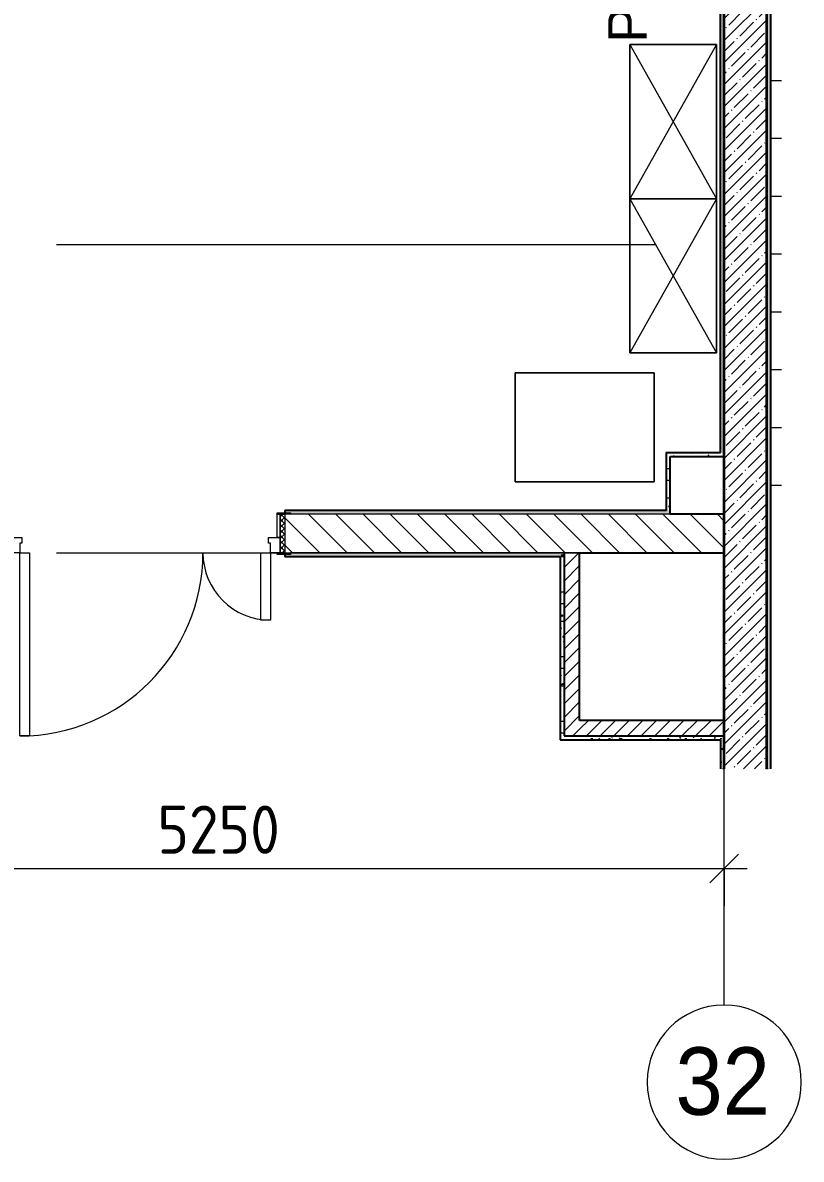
# Model space of a CAD drawing. Header units: millimetres. Extents: x 108096 to 167894, y -1987 to 21700.
# Drawn here: x 117570 to 121610, y 10254 to 16150 of the extents above; entities that cross this region are included whole.
import ezdxf

# ---------------------------------------------------------------- set-up
doc = ezdxf.new("R2010")
doc.units = ezdxf.units.MM
doc.linetypes.add('Осевая', pattern=[3175, 635, -476.25, 1587.5, -476.25])
for name, color, linetype, lineweight in [('A-ANNO-DIMS', 7, 'Continuous', 9), ('A-ANNO-DIMS-100', 7, 'Continuous', 9), ('A-DOOR', 7, 'Continuous', 9), ('A-DOOR-1', 7, 'Continuous', 13), ('A-DOOR-FRAM', 7, 'Continuous', 13), ('A-DOOR-FRAM-1', 7, 'Continuous', 9), ('A-WALL', 7, 'Continuous', 9), ('G-ANNO-SYMB', 7, 'Continuous', 9), ('I-WALL', 7, 'Continuous', 9), ('S-STRS-1', 7, 'Continuous', 9), ('Оси', 7, 'Continuous', 9), ('Оси-1', 7, 'Continuous', 20), ('Оси-2', 7, 'Осевая', 9)]:
    doc.layers.add(name, color=color, linetype=linetype, lineweight=lineweight)
for name, color, linetype, lineweight, true_color in [('A-WALL-1', 7, 'Continuous', 25, 0x3c3c3c), ('A-WALL-2', 7, 'Continuous', 35, 0x3c3c3c), ('A-WALL-FNSH-1', 7, 'Continuous', 13, 0x3c3c3c), ('I-FURN-1', 7, 'Continuous', 9, 0xf0f0f0)]:
    doc.layers.add(name, color=color, linetype=linetype, lineweight=lineweight, true_color=true_color)
doc.styles.add('Arial', font='arial.ttf', dxfattribs={"width": 0.9, "height": 350})
doc.styles.add('Arial_1', font='arial.ttf', dxfattribs={"height": 200})
doc.styles.add('ISOCPEUR', font='isocpeur.ttf', dxfattribs={"width": 0.9, "height": 250})
doc.dimstyles.new('ISO-2_5_0_9К_БОЛЬШОЙ', dxfattribs={"dimscale": 304.8, "dimtxt": 248.995294, "dimasz": 0.492126, "dimexe": 0.393701, "dimexo": 0.984252, "dimgap": 0, "dimtad": 1, "dimdec": 0, "dimrnd": 10, "dimzin": 0, "dimdsep": 46, "dimtxsty": 'ISOCPEUR', "dimblk1": 'OBLIQUE', "dimblk2": 'OBLIQUE', "dimsah": 1, "dimcen": 0.09, "dimdle": 0.393701, "dimazin": 0, "dimtfac": 1, "dimtdec": 4, "dimtix": 1, "dimtmove": 0, "dimatfit": 3, "dimfxl": 1, "dimtvp": 1, "dimtolj": 1, "dimtzin": 0, "dimarcsym": 2})
pattern_1 = [(45, (0, 0), (-35.35534, 35.35534), [])]
pattern_2 = [(0, (0, 0), (121.92, 30.48), [10.058, -81.382, 10.058, -81.382, -487.68]), (0, (0, 0), (121.92, 30.48), [-182.88, 10.058, -172.822, 10.058, -81.382, -213.36]), (0, (0, 0), (121.92, 30.48), [-457.2, 10.058, -50.902, 10.058, -142.342]), (120, (45.72, 15.24), (-87.356454, 90.345817), [10.058, -81.382, 10.058, -81.382, -487.68]), (120, (45.72, 15.24), (-87.356454, 90.345817), [-182.88, 10.058, -172.822, 10.058, -81.382, -213.36]), (120, (45.72, 15.24), (-87.356454, 90.345817), [-457.2, 10.058, -50.902, 10.058, -142.342]), (240, (60.96, 76.2), (-34.563546, -120.825817), [10.058, -81.382, 10.058, -81.382, -487.68]), (240, (60.96, 76.2), (-34.563546, -120.825817), [-182.88, 10.058, -172.822, 10.058, -81.382, -213.36]), (240, (60.96, 76.2), (-34.563546, -120.825817), [-457.2, 10.058, -50.902, 10.058, -142.342])]

# ---------------------------------------------------------------- blocks, each defined once
blk = doc.blocks.new('110_Дверь_СКБ_2Ст - Д-1_л_Лестничная клетка EIS60 2-32142534-План разверток пом_3_33_ Этаж 3')
at = {"layer": 'A-DOOR-FRAM'}
for p, q in [((-742.4, 118), (-742.5, 118)), ((-742.5, 118), (-742.5, 110)), ((-742.5, 110), (-742.4, 110)), ((-742.4, -110), (-742.5, -110)), ((-742.5, -110), (-742.5, -118)), ((-742.5, -118), (-742.4, -118))]:
    blk.add_line(p, q, dxfattribs=at)
blk = doc.blocks.new('Шкаф параметрический - 1_254-V2-План разверток пом_3_33_ Этаж 3')
at = {"layer": 'I-FURN-1'}
for p, q in [((0, 0), (800, 450)), ((0, 450), (800, 0)), ((800, 450), (0, 450)), ((0, 450), (0, 0)), ((0, 0), (0, 450)), ((0, 450), (800, 450)), ((800, 0), (800, 450)), ((800, 450), (800, 0)), ((0, 0), (800, 0)), ((800, 0), (0, 0))]:
    blk.add_line(p, q, dxfattribs=at)
blk = doc.blocks.new('Шкаф параметрический - 1_256-V3-План разверток пом_3_33_ Этаж 3')
at = {"layer": 'I-FURN-1'}
for p, q in [((0, 0), (800, 450)), ((0, 450), (800, 0)), ((800, 450), (0, 450)), ((0, 450), (0, 0)), ((0, 0), (0, 450)), ((0, 450), (800, 450)), ((800, 0), (800, 450)), ((800, 450), (800, 0)), ((0, 0), (800, 0)), ((800, 0), (0, 0))]:
    blk.add_line(p, q, dxfattribs=at)
blk = doc.blocks.new('110_Дверь_СКБ_2Ст - Д-6_п__ ДОО_Дв_1450x2100h_Дверь из раздевальной в коридор-32358047-План разверток пом_3_33_ Этаж 3')
at = {"layer": 'A-DOOR'}
h = blk.add_hatch(dxfattribs=at)
h.set_pattern_fill('FP_11', color=256, style=0, pattern_type=2)
h.set_pattern_definition([(225, (1576.41, -164.685), (-14.14214, 14.14214), []), (135, (1576.41, -164.685), (14.14214, 14.14214), [])])
h.paths.add_polyline_path([(737.5, -100), (737.5, 100), (712.5, 100), (712.5, -100)])
at = {"layer": 'A-DOOR-FRAM-1'}
h = blk.add_hatch(dxfattribs=at)
h.set_pattern_fill('FP_12', color=256, style=0, pattern_type=2)
h.set_pattern_definition([(315, (-546.384, -164.685), (-14.1421, -14.1421), []), (225, (-546.384, -164.685), (-14.1421, 14.1421), [])])
h.paths.add_polyline_path([(-687.5, -100), (-687.5, 100), (-712.5, 100), (-712.5, -100)])
at = {"layer": 'A-DOOR'}
for centre, radius, start, end in [((-637.5, -100), 950, 270, 360), ((662.5, -100), 350, 180, 270)]:
    blk.add_arc(centre, radius, start, end, dxfattribs=at)
at = {"layer": 'A-DOOR-1'}
for p, q in [((-637.5, -100), (-587.5, -100)), ((-637.5, -1050), (-637.5, -100)), ((-587.5, -100), (-587.5, -1050)), ((612.5, -100), (662.5, -100)), ((612.5, -450), (612.5, -100)), ((662.5, -100), (662.5, -450)), ((662.5, -450), (612.5, -450)), ((-587.5, -1050), (-637.5, -1050))]:
    blk.add_line(p, q, dxfattribs=at)
at = {"layer": 'A-DOOR-FRAM'}
for p, q in [((-742.5, 108), (-672.5, 108)), ((-742.5, 100), (-742.5, 108)), ((-672.5, 100), (-742.5, 100)), ((-712.5, 100), (-687.5, 100)), ((-712.5, -100), (-712.5, 100)), ((-687.5, 100), (-687.5, -100)), ((-687.5, 100), (-672.5, 100)), ((-687.5, -20), (-687.5, 100)), ((-672.5, 108), (-672.5, 100)), ((-672.5, 100), (-672.5, -20)), ((697.5, 100), (697.5, 108)), ((697.5, 108), (767.5, 108)), ((697.5, -20), (697.5, 100)), ((697.5, 100), (712.5, 100)), ((767.5, 100), (697.5, 100)), ((712.5, -100), (712.5, 100)), ((712.5, 100), (737.5, 100)), ((712.5, 100), (712.5, -20)), ((737.5, 100), (737.5, -100)), ((767.5, 108), (767.5, 100)), ((-687.5, -20), (-627.5, -20)), ((-687.5, -100), (-687.5, -20)), ((-672.5, -20), (-687.5, -20)), ((-637.5, -50), (-637.5, -100)), ((-627.5, -50), (-637.5, -50)), ((-627.5, -20), (-627.5, -50)), ((652.5, -20), (712.5, -20)), ((652.5, -50), (652.5, -20)), ((662.5, -50), (652.5, -50)), ((662.5, -100), (662.5, -50)), ((712.5, -20), (697.5, -20)), ((712.5, -20), (712.5, -100)), ((-742.5, -100), (-672.5, -100)), ((-742.5, -108), (-742.5, -100)), ((-672.5, -108), (-742.5, -108)), ((-687.5, -100), (-712.5, -100)), ((-637.5, -100), (-687.5, -100)), ((-672.5, -100), (-672.5, -108)), ((712.5, -100), (662.5, -100)), ((697.5, -108), (697.5, -100)), ((697.5, -100), (767.5, -100)), ((767.5, -108), (697.5, -108)), ((737.5, -100), (712.5, -100)), ((767.5, -100), (767.5, -108))]:
    blk.add_line(p, q, dxfattribs=at)
blk = doc.blocks.new('Ось сетки - D8-29747960-План разверток пом_3_33_ Этаж 3')
at = {"layer": 'Оси-1'}
for start, end in [(360, 180), (180, 360)]:
    blk.add_arc((0, 0), 4, start, end, dxfattribs=at)
blk = doc.blocks.new('DIMBLOCK5-План разверток пом_3_33_ Этаж 3')
at = {"layer": 'A-ANNO-DIMS-100'}
for p, q in [((115960, 11568.5), (115960, 11882.5)), ((121210, 11568.5), (121210, 11882.5)), ((115840, 11762.5), (121330, 11762.5)), ((115960, 11762.5), (115960, 11568.5)), ((121210, 11762.5), (121210, 11568.5))]:
    blk.add_line(p, q, dxfattribs=at)
at = {"layer": 'A-ANNO-DIMS-100', "lineweight": 20}
for p, q in [((115960, 11762.5), (116035, 11837.5)), ((121210, 11762.5), (121285, 11837.5)), ((115960, 11762.5), (115885, 11687.5)), ((121210, 11762.5), (121135, 11687.5))]:
    blk.add_line(p, q, dxfattribs=at)
at = {"layer": 'A-ANNO-DIMS-100', "color": 0, "insert": (118269, 12089.1), "char_height": 250, "width": 758.478, "attachment_point": 1, "line_spacing_factor": 1.149209, "style": 'ISOCPEUR'}
blk.add_mtext('5250', dxfattribs=at)
blk = doc.blocks.new('_Oblique')
at = {"color": 0, "linetype": 'ByBlock', "lineweight": -2}
blk.add_line((-0.5, -0.5), (0.5, 0.5), dxfattribs=at)

msp = doc.modelspace()

# ---------------------------------------------------------------- hatches: boundary and pattern name
at = {"layer": 'I-WALL'}
h = msp.add_hatch(dxfattribs=at)
h.set_pattern_fill('FP_2', color=256, style=0, pattern_type=2)
h.set_pattern_definition([(45, (0, 0), (-57.024626, 57.024626), []), (45, (57.025, 0), (-57.024626, 57.024626), [100.806, -20.161, 3.353, -16.808])])
h.paths.add_polyline_path([(121430, 12279.9), (121430, 19110), (121210, 19110), (121210, 12279.9), (121422.9, 12279.9)])
h = msp.add_hatch(dxfattribs=at)
h.set_pattern_fill('FP_8', color=256, style=0, pattern_type=2)
h.set_pattern_definition(pattern_2)
h.paths.add_polyline_path([(121438, 12279.9), (121450, 12279.9), (121450, 18830), (121430, 18830), (121430.2, 12280), (121438, 12280)])
h = msp.add_hatch(dxfattribs=at)
h.set_pattern_fill('FP_8', color=256, style=0, pattern_type=2)
h.set_pattern_definition(pattern_2)
h.paths.add_polyline_path([(121190, 13920), (121210, 13920), (121210, 18610), (121190, 18610), (121190, 13921)])
h = msp.add_hatch(dxfattribs=at)
h.set_pattern_fill('FP_8', color=256, style=0, pattern_type=2)
h.set_pattern_definition(pattern_2)
h.paths.add_polyline_path([(120930, 13620), (120930, 13920), (120910, 13920), (120910, 13620)])
h = msp.add_hatch(dxfattribs=at)
h.set_pattern_fill('FP_8', color=256, style=0, pattern_type=2)
h.set_pattern_definition(pattern_2)
h.paths.add_polyline_path([(120930, 13900), (121210, 13900), (121210, 13920), (120930, 13920)])
h = msp.add_hatch(dxfattribs=at)
h.set_pattern_fill('FP_8', color=256, style=0, pattern_type=2)
h.set_pattern_definition(pattern_2)
h.paths.add_polyline_path([(120163.7, 13600), (120930, 13600), (120930, 13620), (118930.4, 13620), (118930.4, 13608), (118960.4, 13608), (118960.4, 13600)])
h.paths.add_polyline_path([(117300.4, 13600), (117450.4, 13600), (117450.4, 13608), (117480.4, 13608), (117480.4, 13620), (117300.4, 13620)])
h = msp.add_hatch(dxfattribs=at)
h.set_pattern_fill('FP_1', color=256, style=0, pattern_type=2)
h.set_pattern_definition([(135, (0, 0), (-70.71068, -70.71068), [])])
h.paths.add_polyline_path([(121210, 13400), (121210, 13600), (118930.4, 13600), (118930.4, 13400), (120460, 13400)])
h.paths.add_polyline_path([(116100, 13400), (117480.4, 13400), (117480.4, 13600), (116100, 13600), (116100, 13449.4)])
h.paths.add_polyline_path([(115600, 13400), (115600, 13600), (111050, 13600), (111050, 13400), (114791, 13400)])
h = msp.add_hatch(dxfattribs=at)
h.set_pattern_fill('FP_8', color=256, style=0, pattern_type=2)
h.set_pattern_definition(pattern_2)
h.paths.add_polyline_path([(120360, 13380), (120360, 13400), (118960.4, 13399.6), (118960.4, 13392), (118930.4, 13392), (118930.4, 13380), (120359, 13380)])
h.paths.add_polyline_path([(117480.4, 13380), (117480.4, 13392), (117450.4, 13392), (117450.4, 13400), (110761.5, 13400), (110761.5, 13380), (117450.4, 13380)])
h = msp.add_hatch(dxfattribs=at)
h.set_pattern_fill('FP_8', color=256, style=0, pattern_type=2)
h.set_pattern_definition(pattern_2)
h.paths.add_polyline_path([(120380, 12450), (120380, 13400), (120360, 13400), (120360, 12450)])
h = msp.add_hatch(dxfattribs=at)
h.set_pattern_fill('FP_6', color=256, style=0, pattern_type=2)
h.set_pattern_definition(pattern_1)
h.paths.add_polyline_path([(120460, 12450), (120460, 13400), (120380, 13400), (120380, 12450)])
h = msp.add_hatch(dxfattribs=at)
h.set_pattern_fill('FP_6', color=256, style=0, pattern_type=2)
h.set_pattern_definition(pattern_1)
h.paths.add_polyline_path([(121210, 12450), (121210, 12530), (120460, 12530), (120460, 12450)])
h = msp.add_hatch(dxfattribs=at)
h.set_pattern_fill('FP_8', color=256, style=0, pattern_type=2)
h.set_pattern_definition(pattern_2)
h.paths.add_polyline_path([(120360, 12430), (121210, 12430), (121210, 12450), (120360, 12450)])
h = msp.add_hatch(dxfattribs=at)
h.set_pattern_fill('FP_8', color=256, style=0, pattern_type=2)
h.set_pattern_definition(pattern_2)
h.paths.add_polyline_path([(121190, 12279.9), (121210, 12280), (121210, 12430), (121190, 12430), (121190, 12417)])

# ---------------------------------------------------------------- linework, layer by layer
at = {"layer": 'A-WALL'}
for p, q in [((120930, 13600), (118960.4, 13600)), ((120460, 13400), (118960.4, 13400))]:
    msp.add_line(p, q, dxfattribs=at)
at = {"layer": 'A-WALL-1'}
for p, q in [((121450, 18830), (121450, 12279.9)), ((121190, 13920), (121190, 18580)), ((120910, 13620), (120910, 13920)), ((120910, 13920), (121190, 13920)), ((120930, 13600), (120930, 13900)), ((120930, 13900), (121210, 13900)), ((118930.4, 13620), (118930.4, 13608)), ((120910, 13620), (118930.4, 13620)), ((121210, 13600), (120930, 13600)), ((118930.4, 13392), (118930.4, 13380)), ((120380, 13400), (120380, 12450)), ((120460, 12530), (120460, 13400)), ((120460, 13400), (121210, 13400)), ((118930.4, 13380), (120360, 13380)), ((120360, 12430), (120360, 13380)), ((121210, 12530), (120460, 12530)), ((120380, 12450), (121210, 12450)), ((120360, 12430), (121190, 12430)), ((121190, 12430), (121190, 12279.9))]:
    msp.add_line(p, q, dxfattribs=at)
at = {"layer": 'A-WALL-2'}
for p, q in [((121210, 12280), (121210, 19110)), ((121430, 19110), (121430, 12280))]:
    msp.add_line(p, q, dxfattribs=at)
at = {"layer": 'A-WALL-FNSH-1'}
for p, q in [((121451, 12279.9), (121451, 18829)), ((121189, 18579), (121189, 13921)), ((120909, 13921), (120909, 13621)), ((121189, 13921), (120909, 13921)), ((120909, 13621), (118930.4, 13621)), ((118930.4, 13621), (118930.4, 13620)), ((118930.4, 13380), (118930.4, 13379)), ((118930.4, 13379), (120359, 13379)), ((120359, 13379), (120359, 12429)), ((120359, 12429), (121189, 12429)), ((121189, 12429), (121189, 12279.9))]:
    msp.add_line(p, q, dxfattribs=at)
at = {"layer": 'I-FURN-1'}
for p, q in [((120847.2, 14332.8), (120125.2, 14332.8)), ((120125.2, 14332.8), (120125.2, 13767.8)), ((120125.2, 13767.8), (120125.2, 14332.8)), ((120125.2, 14332.8), (120847.2, 14332.8)), ((120847.2, 13767.8), (120847.2, 14332.8)), ((120847.2, 14332.8), (120847.2, 13767.8)), ((120125.2, 13767.8), (120847.2, 13767.8)), ((120847.2, 13767.8), (120125.2, 13767.8))]:
    msp.add_line(p, q, dxfattribs=at)
at = {"layer": 'I-WALL'}
msp.add_line((121450, 13820), (121451, 13820), dxfattribs=at)
at = {"layer": 'S-STRS-1'}
for p, q in [((121450, 15850), (121506.8, 15850)), ((121450, 15850), (121506.8, 15850)), ((121450, 15550), (121506.8, 15550)), ((121450, 15550), (121506.8, 15550)), ((121450, 15250), (121506.8, 15250)), ((121450, 15250), (121506.8, 15250)), ((121450, 14950), (121506.8, 14950)), ((121450, 14950), (121506.8, 14950)), ((121450, 14650), (121506.8, 14650)), ((121450, 14650), (121506.8, 14650)), ((121450, 14350), (121506.8, 14350)), ((121450, 14350), (121506.8, 14350)), ((121450, 14050), (121506.8, 14050)), ((121450, 14050), (121506.8, 14050)), ((121450, 13750), (121506.8, 13750)), ((121450, 13750), (121506.8, 13750))]:
    msp.add_line(p, q, dxfattribs=at)
at = {"layer": 'Оси'}
for p, q in [((118351, 15000), (120851, 15000)), ((121210, 11054.2), (121210, 13554.2)), ((118351, 13400), (120851, 13400))]:
    msp.add_line(p, q, dxfattribs=at)
at = {"layer": 'Оси-2'}
for p, q in [((121210, 13554.2), (121210, 19108)), ((111396.1, 15000), (118351, 15000)), ((111396.1, 13400), (118351, 13400))]:
    msp.add_line(p, q, dxfattribs=at)

# ---------------------------------------------------------------- block references
at = {"layer": 'A-DOOR'}
msp.add_blockref('110_Дверь_СКБ_2Ст - Д-6_п__ ДОО_Дв_1450x2100h_Дверь из раздевальной в коридор-32358047-План разверток пом_3_33_ Этаж 3', (118192.9, 13500), dxfattribs=at)
at = {"layer": 'A-DOOR', "rotation": 269.9999999999998}
msp.add_blockref('110_Дверь_СКБ_2Ст - Д-1_л_Лестничная клетка EIS60 2-32142534-План разверток пом_3_33_ Этаж 3', (121320, 11537.5), dxfattribs=at)
at = {"layer": 'I-FURN-1'}
for name, p, rotation in [('Шкаф параметрический - 1_256-V3-План разверток пом_3_33_ Этаж 3', (120720, 16036.5), 269.999999999997), ('Шкаф параметрический - 1_254-V2-План разверток пом_3_33_ Этаж 3', (120720, 15236.5), 269.9999999999986)]:
    msp.add_blockref(name, p, dxfattribs=dict(at, rotation=rotation))
at = {"layer": 'Оси-1', "xscale": 99.99999999999993, "yscale": 99.99999999999993, "zscale": 99.99999999999993}
msp.add_blockref('Ось сетки - D8-29747960-План разверток пом_3_33_ Этаж 3', (121210, 10654.2), dxfattribs=at)

# ---------------------------------------------------------------- texts
at = {"layer": 'G-ANNO-SYMB', "insert": (120608.4, 16045.9), "char_height": 200, "width": 1659.493, "attachment_point": 1, "rotation": 90, "style": 'Arial_1'}
msp.add_mtext('Развертка', dxfattribs=at)
at = {"layer": 'Оси', "insert": (120957.4, 10834.8), "char_height": 350, "width": 606.076, "attachment_point": 1, "style": 'Arial'}
msp.add_mtext('32', dxfattribs=at)

# ---------------------------------------------------------------- dimensions: what is measured, and where the dimension line sits
at = {"layer": 'A-ANNO-DIMS'}
dim = msp.add_linear_dim(base=(121210, 11762.5), p1=(115960, 11868.5), p2=(121210, 11868.5), dimstyle='ISO-2_5_0_9К_БОЛЬШОЙ', override={"dimpost": '<>', "dimfxl": 5250}, dxfattribs=at)
dim.commit()
dim.dimension.update_dxf_attribs({"geometry": 'DIMBLOCK5-План разверток пом_3_33_ Этаж 3', "text_midpoint": (118585, 11887.5)})

doc.saveas('drawing.dxf')
